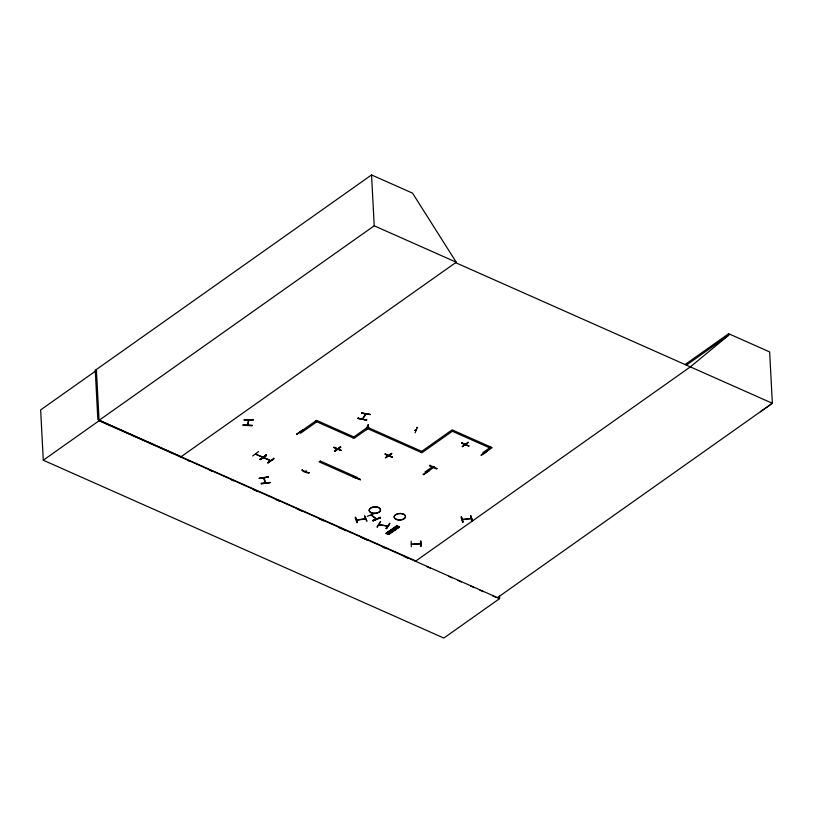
<?xml version="1.0" encoding="UTF-8"?>
<svg xmlns="http://www.w3.org/2000/svg" width="813" height="813" viewBox="0 0 813 813"><rect width="100%" height="100%" fill="white"/><g stroke="black" fill="none" stroke-linecap="round" stroke-linejoin="round"><path stroke-width="1.22" d="M255.597 454.182L262.711 457.018M270.658 460.575L263.859 457.485M388.177 456.357L389.529 456.052M425.392 472.251L426.307 472.373M259.235 478.532L268.188 477.079M252.213 425.595L243.097 425.423L243.128 424.732M366.724 419.376L366.561 420.067L358.015 418.471L358.177 417.801M358.167 418.197L366.561 420.057M468.186 442.231L462.251 446.408M468.176 442.577L462.272 446.825M253.239 419.833L244.073 419.945L253.239 419.864M247.863 425.26L247.965 424.681L247.548 425.25M248.798 420.524L248.422 420.057L247.528 425.179M247.874 425.199L248.758 420.524M252.213 425.646L243.138 425.087L252.254 425.28M309.204 472.638C309.55 473.806 300.698 471.591 302.243 469.508M309.174 472.983L301.928 470.158M360.403 479.721L353.167 476.855L360.423 479.385M436.906 468.268L436.601 468.918L429.66 465.707M429.925 465.473L436.927 468.684M362.344 418.908L365.637 414.01M362.781 418.949L365.962 414.183M375.027 513.298L367.232 516.387M366.246 429.681L368.36 424.437L366.683 429.61M368.452 427.333L367.73 427.292M414.843 430.362L415.748 430.433L414.955 430.392M417.211 427.78L415.087 432.831M263.453 457.617L270.444 460.717M366.561 420.016L358.035 418.421M296.897 434.376L302.893 429.914M385.677 457.821L391.632 453.664M258.615 451.53L252.67 456.012M260.241 459.416L266.024 455.219L265.617 454.64M260.526 459.538L266.461 455.321L260.211 459.457M357.354 522.525L355.586 517.485L357.415 522.627M463.064 522.119L461.479 516.956L462.993 522.027M306.196 470.981L305.678 471.316M356.846 478.176L357.446 477.759M433.329 467.069L434.254 466.743L433.573 467.17M263.524 478.074L265.465 482.902M411.327 546.732L411.144 541.184M377.405 526.987L380.667 521.661M371.998 515.412L371.165 515.066L376.348 519.172M376.612 519.06L376.033 518.603M356.501 520.015L365.494 518.694M365.545 518.897L364.59 519.04M484.04 452.973L483.806 453.126M462.282 519.497L471.367 518.491M380.25 521.956L377.008 526.987L377.466 526.651M387.699 525.96L386.815 525.818M386.063 528.582L389.742 523.643L386.541 528.674L386.043 528.165M361.521 413.248L370.24 414.549L361.5 412.831M361.541 413.136L370.23 414.528M360.362 479.802L353.401 476.672M420.433 543.846L411.317 544.314L420.351 543.643M306.44 471.184L306.023 471.479M357.669 477.932L357.09 478.288M434.142 466.814L433.725 467.099M464.416 445.036L464.934 444.67L464.772 445.189M462.526 519.68L463.075 519.334M470.564 518.623L471.286 518.552L462.424 519.659M690.349 366.887L728.733 335.19L728.661 333.726L769.657 351.927L772.35 403.289L760.44 411.774M265.841 482.922L263.89 477.912M368.523 427.313L367.557 427.221M497.19 597.85L772.35 403.289L455.575 262.65L456.225 262.193L412.557 193.148L371.551 174.947L96.391 369.509L99.074 420.768L43.282 460.219L443.837 638.053L499.629 598.602L499.507 596.092M96.442 370.454L40.65 409.904L43.282 460.219M371.551 174.947L374.224 225.79L99.054 420.351L415.829 560.99M180.415 457.211L456.276 262.223L374.224 225.79M266.512 455.453L260.597 459.63L259.723 459.243L266.491 455.026M316.785 421.784L301.013 432.933L299.651 432.323L316.572 420.362L353.889 436.937M267.985 462.912L273.89 458.684L267.985 462.892L267.568 462.323M352.74 437.75L367.527 427.292L421.713 451.347M368.889 427.892L354.102 438.349L315.424 421.175M420.565 452.16L452.109 429.864L492.15 447.638L484.263 453.217L482.902 452.607L490.788 447.038M453.461 430.463L421.927 452.77L367.74 428.705M386.094 533.338L396.937 525.655L399.457 526.966L388.716 534.507L386.084 533.328L397.12 525.94M386.439 533.491L397.587 526.133L386.897 533.694L386.256 533.206M386.602 533.562L397.222 525.97M398.695 526.651L387.953 534.161L399.264 526.692L388.126 534.131M388.268 534.314L399.295 526.804L388.604 534.354L387.953 534.161M685.207 364.448L728.661 333.726M686.263 365.22L728.733 335.19M415.189 561.448L690.999 366.429M487.119 451.002C473.339 459.65 487.089 452.983 486.916 450.554M302.558 430.128L296.562 434.325L302.843 430.24M300.21 432.384L300.729 432.587M300.525 432.801L300.109 432.374M333.93 447.536L341.216 450.443L333.909 447.12M334.804 451.306L340.759 447.099L334.804 451.286L334.397 450.717M385.159 454.284L392.445 457.18L385.128 453.857M353.157 476.896L353.472 476.245M391.703 453.756L385.362 457.749L391.683 453.339M461.632 443.166L468.928 446.063L461.611 442.75M429.64 465.788L429.945 465.138M464.731 445.178L465.229 444.782M423.187 474.131L423.603 474.731L429.559 470.554L429.152 469.975M468.918 446.032L461.713 443.055M336.602 448.888L337.476 449.223M372.771 520.726L380.535 517.688L372.984 520.95L380.321 517.515L372.679 520.3M387.486 526.174L379.041 524.69L379.864 524.863M357.385 520.096L356.602 520.208M333.98 447.435L340.942 450.565M385.23 454.172L392.161 457.313M268.209 477.221L259.144 478.369L268.188 476.804M261.237 483.674L270.272 482.495L261.186 483.237M261.308 483.887L270.272 482.495M364.641 516.265L366.907 521.224L364.62 515.838M365.464 518.887L356.775 520.218M262.457 457.201L255.648 454.152M470.585 515.869L472.597 520.879L470.564 515.452M376.551 519.019L371.48 514.944L371.968 515.29M420.575 546.326L420.788 541.062L421.083 546.295L420.555 545.909M396.805 525.808L397.394 525.94M244.083 419.833L253.168 419.732M417.211 427.79L416.683 427.343M414.996 430.189L415.9 430.26M368.543 427.059L367.74 427.262M263.798 478.511L263.971 478.003M265.627 482.363L265.892 482.881M387.638 525.991L379.193 524.72M470.666 515.788L472.17 520.869M420.443 541.072L420.656 546.255M452.313 431.276L489.639 447.851M395.85 526.428L398.177 527.464M391.195 529.71L393.522 530.747M390.108 530.472L392.445 531.509M389.153 531.163L391.48 532.2M388.065 531.926L390.403 532.962M387.344 532.434L389.671 533.47M99.074 420.768L499.629 598.602M187.356 460.29L189.663 461.317M209.327 470.046L211.634 471.073M231.299 479.802L233.616 480.829M253.27 489.558L257.904 491.611M275.251 499.314L279.875 501.367M297.223 509.07L301.847 511.123M319.194 518.826L323.818 520.879M338.858 527.556L345.789 530.635M360.83 537.312L367.771 540.391M382.801 547.068L386.266 548.612M404.772 556.824L408.248 558.368M426.734 566.57L430.199 568.114M448.674 576.315L452.14 577.85M457.922 580.421L461.388 581.956M470.625 586.061L474.091 587.596M479.863 590.157L483.329 591.701M492.566 595.797L496.032 597.342M181.055 456.754L97.845 419.549L95.233 369.651M340.769 447.15L340.362 446.55M376.195 519.101L376.216 518.653M386.5 528.613L389.712 523.623L389.254 523.186M380.545 517.739L380.23 517.088M267.65 462.699L273.859 458.664L273.483 458.136M429.234 470.351L423.268 474.518M356.917 522.698L355.19 517.596L355.627 517.159M462.556 522.19L461.042 517.098L461.53 516.631M320.322 461.073L319.163 461.886L356.49 478.451L357.639 477.638L320.322 461.073M432.882 466.418L425.006 471.987L426.358 472.597L434.244 467.018L432.882 466.418M340.423 446.886L334.417 451.134L340.434 446.937M371.165 512.83A5.721 3.242 -3 0 0 380.474 510.594A5.721 3.242 -3 0 0 372.913 507.241A5.721 3.242 -3 0 0 371.165 512.83M371.145 512.627A5.732 3.242 -3 0 0 380.474 510.391A5.732 3.242 -3 0 0 372.903 507.027A5.732 3.242 -3 0 0 371.145 512.627M396.144 519.456A5.721 3.242 -3 0 0 405.463 517.22A5.721 3.242 -3 0 0 397.903 513.867A5.721 3.242 -3 0 0 396.144 519.456M396.134 519.273A5.732 3.242 -3 0 0 405.463 517.038A5.732 3.242 -3 0 0 397.892 513.674A5.732 3.242 -3 0 0 396.134 519.273"/></g></svg>
